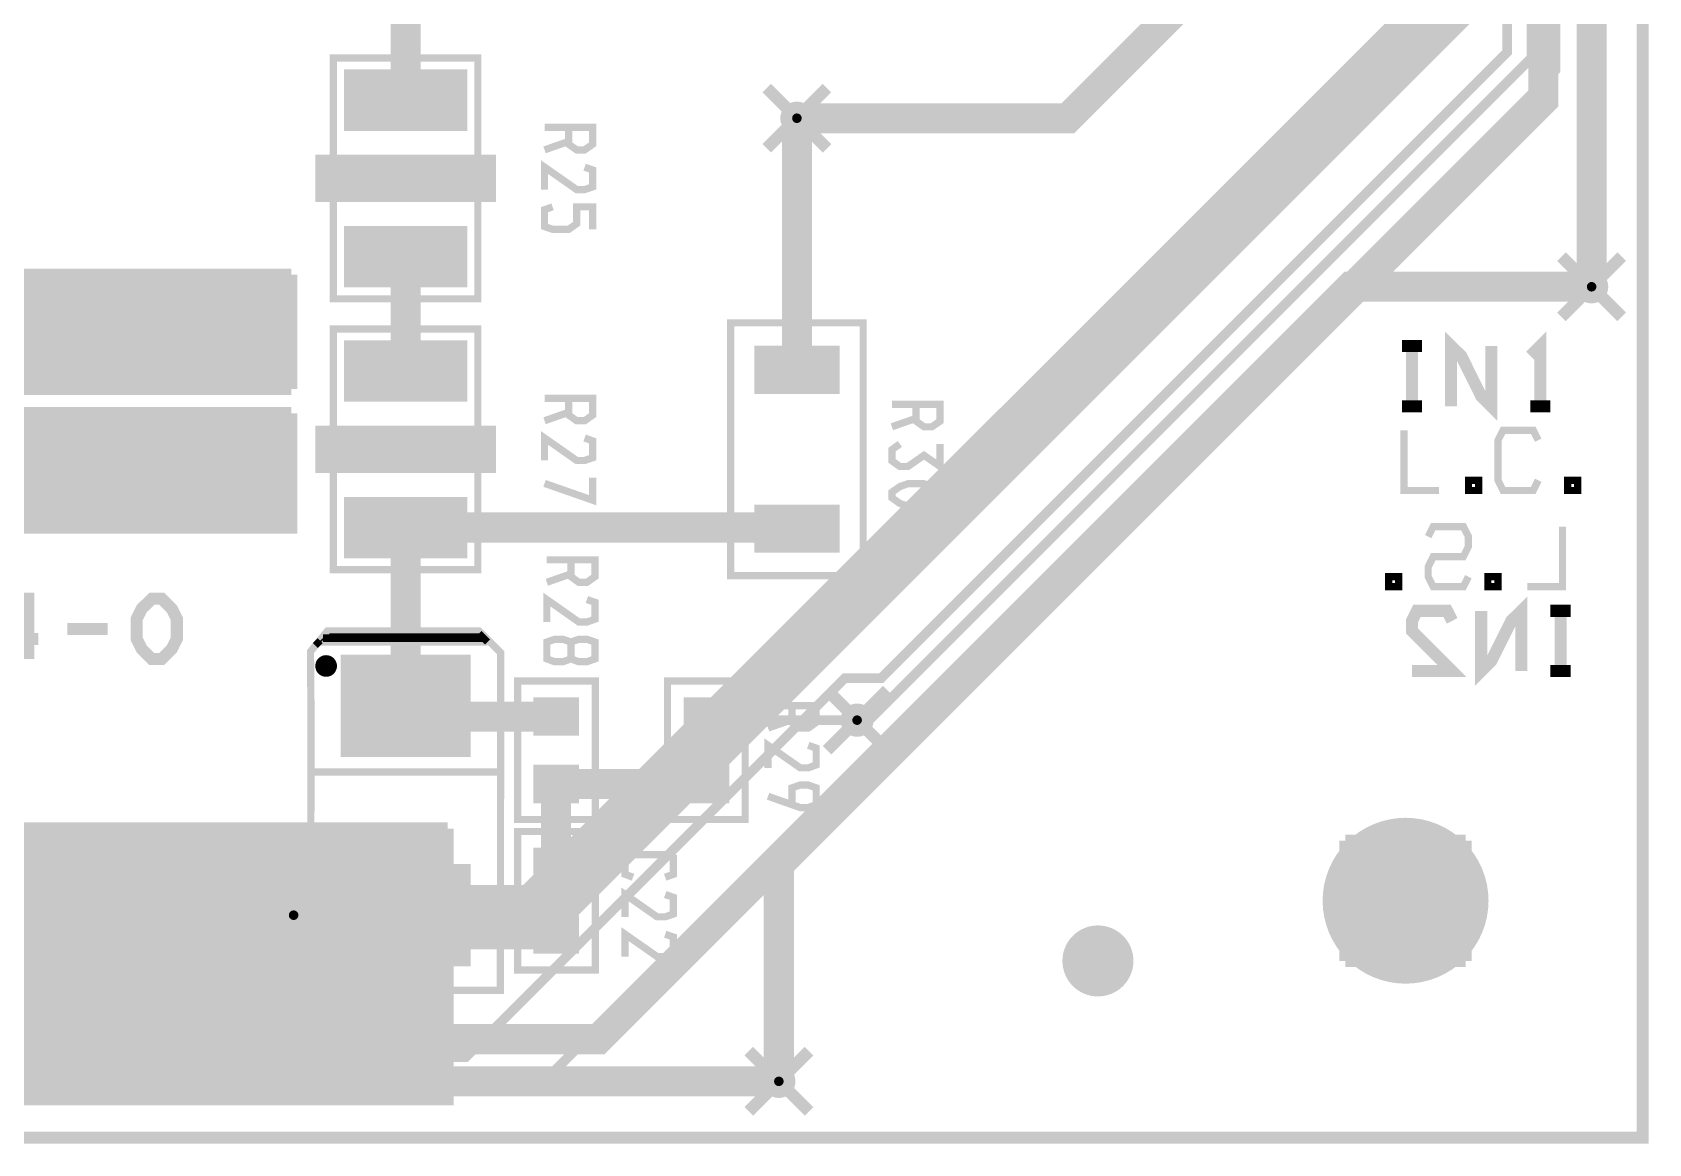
# Model space of a CAD drawing. Extents: x -18 to 155, y -91 to 215.
# Drawn here: x 121.03 to 155.13, y -5.13 to 18.32 of the extents above; entities that cross this region are included whole.
import ezdxf

# ---------------------------------------------------------------- set-up
doc = ezdxf.new("R2010")
doc.units = 0
doc.header["$MEASUREMENT"] = 0
doc.layers.get('0').update_dxf_attribs({"linetype": 'CONTINUOUS'})
for name, color, linetype in [('25-334-0_BOT', 7, 'CONTINUOUS'), ('25-334-0_DRD', 7, 'CONTINUOUS'), ('25-334-0_DRL', 2, 'CONTINUOUS'), ('25-334-0_IN1', 4, 'CONTINUOUS'), ('25-334-0_IN2', 3, 'CONTINUOUS'), ('25-334-0_SMB', 5, 'CONTINUOUS'), ('25-334-0_SMT', 10, 'CONTINUOUS'), ('25-334-0_SPT', 14, 'CONTINUOUS'), ('25-334-0_SST', 12, 'CONTINUOUS'), ('25-334-0_TOP', 11, 'CONTINUOUS'), ('THRUHOLE_NPT', 8, 'CONTINUOUS'), ('THRUHOLE_TAP', 15, 'CONTINUOUS')]:
    doc.layers.add(name, color=color, linetype=linetype)

# ---------------------------------------------------------------- blocks, each defined once
blk = doc.blocks.new('ROUND_1')
at = {"const_width": 1.75006}
blk.add_lwpolyline([(-0.87503, 0, 1), (0.87503, 0, 1)], format="xyb", close=True, dxfattribs=at)
blk = doc.blocks.new('ROUND_67')
at = {"const_width": 0.35052}
blk.add_lwpolyline([(-0.17526, 0, 1), (0.17526, 0, 1)], format="xyb", close=True, dxfattribs=at)
blk = doc.blocks.new('ROUND_88')
at = {"const_width": 0.10033}
blk.add_lwpolyline([(-0.050164, 0, 1), (0.050164, 0, 1)], format="xyb", close=True, dxfattribs=at)
blk = doc.blocks.new('ROUND_89')
at = {"const_width": 0.10033}
blk.add_lwpolyline([(-0.050164, 0, 1), (0.050164, 0, 1)], format="xyb", close=True, dxfattribs=at)
blk = doc.blocks.new('ROUND_72')
at = {"const_width": 0.35052}
blk.add_lwpolyline([(-0.17526, 0, 1), (0.17526, 0, 1)], format="xyb", close=True, dxfattribs=at)
blk = doc.blocks.new('RECTANGLE_4')
blk.add_solid([(1.30048, 0.6477), (1.30048, -0.6477), (-1.30048, 0.6477), (-1.30048, -0.6477)])
blk = doc.blocks.new('RECTANGLE_5')
blk.add_solid([(0.4826, 0.4064), (0.4826, -0.4064), (-0.4826, 0.4064), (-0.4826, -0.4064)])
blk = doc.blocks.new('RECTANGLE_10')
blk.add_solid([(0.9017, 0.508), (0.9017, -0.508), (-0.9017, 0.508), (-0.9017, -0.508)])
blk = doc.blocks.new('RECTANGLE_47')
blk.add_solid([(1.3716, 1.0795), (1.3716, -1.0795), (-1.3716, 1.0795), (-1.3716, -1.0795)])
blk = doc.blocks.new('ROUND_74')
at = {"const_width": 0.7493}
blk.add_lwpolyline([(-0.37465, 0, 1), (0.37465, 0, 1)], format="xyb", close=True, dxfattribs=at)
blk = doc.blocks.new('ROUND_3')
at = {"const_width": 0.50038}
blk.add_lwpolyline([(-0.25019, 0, 1), (0.25019, 0, 1)], format="xyb", close=True, dxfattribs=at)
blk = doc.blocks.new('ROUND_77')
at = {"const_width": 0.10033}
blk.add_lwpolyline([(-0.050164, 0, 1), (0.050164, 0, 1)], format="xyb", close=True, dxfattribs=at)

msp = doc.modelspace()

# ---------------------------------------------------------------- linework, layer by layer
at = {"layer": '25-334-0_BOT'}
for points, const_width in [([(137.16, 16.51), (142.875, 16.51), (148.844, 22.479), (148.844, 48.641), (141.3002, 56.1848), (127.635, 56.1848)], 0.635), ([(150.47722, 7.6835), (150.5839, 7.89432), (151.2189, 7.89432), (151.32558, 7.6835), (151.32558, 7.47268), (151.2189, 7.25932), (150.5839, 7.25932), (150.47722, 7.0485), (150.47722, 6.83768), (150.5839, 6.62432), (151.2189, 6.62432), (151.32558, 6.83768)], 0.1524), ([(152.57018, 6.62432), (153.30932, 6.62432), (153.30932, 7.89432)], 0.1524), ([(149.85492, 6.62432), (149.6441, 6.62432), (149.6441, 6.83768), (149.85492, 6.83768), (149.85492, 6.62432)], 0.1524), ([(151.94788, 6.62432), (151.73452, 6.62432), (151.73452, 6.83768), (151.94788, 6.83768), (151.94788, 6.62432)], 0.1524), ([(129.794, 1.524), (129.794, -4.191), (85.09, -4.191)], 0.254), ([(129.794, 1.2954), (86.6394, 1.2954)], 0.254), ([(129.794, 1.524), (114.681, 1.524)], 0.254), ([(121.0056, 1.524), (121.0056, -4.191)], 0.254), ([(121.2342, 1.524), (121.2342, -4.191)], 0.254), ([(121.4628, 1.524), (121.4628, -4.191)], 0.254), ([(121.6914, 1.524), (121.6914, -4.191)], 0.254), ([(121.92, 1.524), (121.92, -4.191)], 0.254), ([(122.1486, 1.524), (122.1486, -4.191)], 0.254), ([(122.3772, 1.524), (122.3772, -4.191)], 0.254), ([(122.6058, 1.524), (122.6058, -4.191)], 0.254), ([(122.8344, 1.524), (122.8344, -4.191)], 0.254), ([(123.063, 1.524), (123.063, -4.191)], 0.254), ([(123.2916, 1.524), (123.2916, -4.191)], 0.254), ([(123.5202, 1.524), (123.5202, -4.191)], 0.254), ([(123.7488, 1.524), (123.7488, -4.191)], 0.254), ([(123.9774, 1.524), (123.9774, -4.191)], 0.254), ([(124.206, 1.524), (124.206, -4.191)], 0.254), ([(124.4346, 1.524), (124.4346, -4.191)], 0.254), ([(124.6632, 1.524), (124.6632, -4.191)], 0.254), ([(124.8918, 1.524), (124.8918, -4.191)], 0.254), ([(125.1204, 1.524), (125.1204, -4.191)], 0.254), ([(125.349, 1.524), (125.349, -4.191)], 0.254), ([(125.5776, 1.524), (125.5776, -4.191)], 0.254), ([(125.8062, 1.524), (125.8062, -4.191)], 0.254), ([(126.0348, 1.524), (126.0348, -4.191)], 0.254), ([(126.2634, 1.524), (126.2634, -4.191)], 0.254), ([(126.492, 1.524), (126.492, -4.191)], 0.254), ([(126.7206, 1.524), (126.7206, -4.191)], 0.254), ([(126.9492, 1.524), (126.9492, -4.191)], 0.254), ([(127.1778, 1.524), (127.1778, -4.191)], 0.254), ([(127.4064, 1.524), (127.4064, -4.191)], 0.254), ([(127.635, 1.524), (127.635, -4.191)], 0.254), ([(127.8636, 1.524), (127.8636, -4.191)], 0.254), ([(128.0922, 1.524), (128.0922, -4.191)], 0.254), ([(128.3208, 1.524), (128.3208, -4.191)], 0.254), ([(128.5494, 1.524), (128.5494, -4.191)], 0.254), ([(128.778, 1.524), (128.778, -4.191)], 0.254), ([(129.0066, 1.524), (129.0066, -4.191)], 0.254), ([(129.2352, 1.524), (129.2352, -4.191)], 0.254), ([(129.4638, 1.524), (129.4638, -4.191)], 0.254), ([(129.6924, 1.524), (129.6924, -4.191)], 0.254), ([(129.794, 1.0668), (86.4108, 1.0668)], 0.254), ([(129.794, 0.6096), (85.9536, 0.6096)], 0.254), ([(129.794, 0.8382), (86.1822, 0.8382)], 0.254), ([(129.794, 0.381), (85.725, 0.381)], 0.254), ([(129.794, -0.0762), (85.2678, -0.0762)], 0.254), ([(129.794, 0.1524), (85.4964, 0.1524)], 0.254), ([(129.794, -0.3048), (85.0392, -0.3048)], 0.254), ([(129.794, -0.762), (84.582, -0.762)], 0.254), ([(129.794, -0.5334), (84.8106, -0.5334)], 0.254), ([(129.794, -0.9906), (84.3534, -0.9906)], 0.254), ([(129.794, -1.2192), (84.201, -1.2192)], 0.254), ([(129.794, -1.4478), (98.4631, -1.4478)], 0.254), ([(129.794, -1.6764), (98.76536, -1.6764)], 0.254), ([(129.794, -1.905), (98.87712, -1.905)], 0.254), ([(129.794, -2.1336), (98.89998, -2.1336)], 0.254), ([(129.794, -2.3622), (98.84156, -2.3622)], 0.254), ([(129.794, -2.8194), (84.201, -2.8194)], 0.254), ([(129.794, -2.5908), (98.67392, -2.5908)], 0.254), ([(129.794, -3.048), (84.201, -3.048)], 0.254), ([(129.794, -3.2766), (84.201, -3.2766)], 0.254), ([(129.794, -3.5052), (84.201, -3.5052)], 0.254), ([(129.794, -3.7338), (84.201, -3.7338)], 0.254), ([(129.794, -3.9624), (84.201, -3.9624)], 0.254)]:
    msp.add_lwpolyline(points, dxfattribs=dict(at, const_width=const_width))
at = {"layer": '25-334-0_DRD', "const_width": 0.254}
for points in [[(-15.99946, -4.99872), (155.00096, -4.99872), (155.00096, 215.00084), (-4.99872, 215.00084), (-4.99872, 189.35954), (-15.99946, 189.35954), (-15.99946, -4.99872)], [(137.795, 17.145), (136.525, 15.875)], [(137.795, 15.875), (136.525, 17.145)], [(154.559, 13.589), (153.289, 12.319)], [(154.559, 12.319), (153.289, 13.589)], [(139.065, 4.445), (137.795, 3.175)], [(139.065, 3.175), (137.795, 4.445)], [(148.7297, 1.27), (148.7297, -1.27)], [(151.2697, 1.27), (148.7297, 1.27)], [(151.2697, 1.27), (148.7297, -1.27)], [(151.2697, -1.27), (148.7297, 1.27)], [(151.2697, -1.27), (151.2697, 1.27)], [(127.1778, 0.3302), (125.9078, -0.9398)], [(127.1778, -0.9398), (125.9078, 0.3302)], [(127.1778, 0.3302), (125.9078, -0.9398)], [(127.1778, -0.9398), (125.9078, 0.3302)], [(148.7297, -1.27), (151.2697, -1.27)], [(137.414, -3.175), (136.144, -4.445)], [(137.414, -4.445), (136.144, -3.175)]]:
    msp.add_lwpolyline(points, dxfattribs=at)
at = {"layer": '25-334-0_DRL'}
for points, const_width in [([(-15.99946, -4.99872), (155.00096, -4.99872), (155.00096, 215.00084), (-4.99872, 215.00084), (-4.99872, 189.35954), (-15.99946, 189.35954), (-15.99946, -4.99872)], 0.254), ([(130.81, 15.24), (127, 15.24)], 1.00076), ([(127, 9.525), (130.81, 9.525)], 1.00076)]:
    msp.add_lwpolyline(points, dxfattribs=dict(at, const_width=const_width))
at = {"layer": '25-334-0_IN1'}
for points, const_width in [([(85.3186, -1.9558), (85.3694, -1.905), (89.916, -1.905), (90.678, -1.143), (98.298, -1.143), (98.806, -1.651), (103.124, -1.651), (104.775, -3.302), (130.175, -3.302), (138.176, 4.699), (138.938, 4.699), (152.146, 17.907), (152.146, 111.76), (149.86, 114.046), (149.86, 115.824)], 0.2032), ([(138.43, 3.81), (138.684, 3.81), (152.654, 17.78), (152.654, 112.014), (150.622, 114.046), (150.622, 115.062)], 0.2032), ([(151.384, 114.3), (153.162, 112.522), (153.162, 17.526), (131.826, -3.81), (104.648, -3.81), (102.9208, -2.0828), (98.2218, -2.0828)], 0.2032), ([(136.525, 103.124), (138.176, 104.775), (146.558, 104.775), (150.749, 100.584), (150.749, 18.796), (131.6482, -0.3048), (126.5428, -0.3048)], 1.27), ([(153.924, 12.954), (153.924, 104.14)], 0.635), ([(151.80818, 11.70432), (151.80818, 10.43432), (151.59482, 10.64768), (151.17318, 11.4935), (150.95982, 11.70432), (150.95982, 10.43432)], 0.254), ([(152.8445, 10.43432), (152.8445, 11.70432), (152.63368, 11.4935)], 0.254), ([(150.34768, 11.70432), (149.9235, 11.70432)], 0.254), ([(150.13432, 10.43432), (150.13432, 11.70432)], 0.254), ([(150.34768, 10.43432), (149.9235, 10.43432)], 0.254), ([(153.05532, 10.43432), (152.63368, 10.43432)], 0.254), ([(129.794, 1.2954), (86.6394, 1.2954)], 0.254), ([(129.794, 1.524), (114.681, 1.524)], 0.254), ([(121.0056, 1.524), (121.0056, -2.8702)], 0.254), ([(121.2342, 1.524), (121.2342, -2.8702)], 0.254), ([(121.4628, 1.524), (121.4628, -2.8702)], 0.254), ([(121.6914, 1.524), (121.6914, -2.8702)], 0.254), ([(121.92, 1.524), (121.92, -2.8702)], 0.254), ([(122.1486, 1.524), (122.1486, -2.8702)], 0.254), ([(122.3772, 1.524), (122.3772, -2.8702)], 0.254), ([(122.6058, 1.524), (122.6058, -2.8702)], 0.254), ([(122.8344, 1.524), (122.8344, -2.8702)], 0.254), ([(123.063, 1.524), (123.063, -2.8702)], 0.254), ([(123.2916, 1.524), (123.2916, -2.8702)], 0.254), ([(123.5202, 1.524), (123.5202, -2.8702)], 0.254), ([(123.7488, 1.524), (123.7488, -2.8702)], 0.254), ([(123.9774, 1.524), (123.9774, -2.8702)], 0.254), ([(124.206, 1.524), (124.206, -2.8702)], 0.254), ([(124.4346, 1.524), (124.4346, -2.8702)], 0.254), ([(124.6632, 1.524), (124.6632, -2.8702)], 0.254), ([(124.8918, 1.524), (124.8918, -2.8702)], 0.254), ([(125.1204, 1.524), (125.1204, -2.8702)], 0.254), ([(125.349, 1.524), (125.349, -2.8702)], 0.254), ([(125.5776, 1.524), (125.5776, -2.8702)], 0.254), ([(125.8062, 1.524), (125.8062, -2.8702)], 0.254), ([(126.0348, 1.524), (126.0348, -2.8702)], 0.254), ([(126.2634, 1.524), (126.2634, -2.8702)], 0.254), ([(126.492, 1.524), (126.492, -2.8702)], 0.254), ([(126.7206, 1.524), (126.7206, -2.8702)], 0.254), ([(126.9492, 1.524), (126.9492, -2.8702)], 0.254), ([(127.1778, 1.524), (127.1778, -2.8702)], 0.254), ([(127.4064, 1.524), (127.4064, -2.8702)], 0.254), ([(127.635, 1.524), (127.635, -2.8702)], 0.254), ([(127.8636, 1.524), (127.8636, -2.8702)], 0.254), ([(128.0922, 1.524), (128.0922, -2.8702)], 0.254), ([(128.3208, 1.524), (128.3208, -2.8702)], 0.254), ([(128.5494, 1.524), (128.5494, -2.8702)], 0.254), ([(128.778, 1.524), (128.778, -2.8702)], 0.254), ([(129.0066, 1.524), (129.0066, -2.8702)], 0.254), ([(129.2352, 1.524), (129.2352, -2.8702)], 0.254), ([(129.4638, 1.524), (129.4638, -2.8702)], 0.254), ([(129.6924, 1.524), (129.6924, -2.8702)], 0.254), ([(129.794, 1.524), (129.794, -2.8702)], 0.254), ([(129.794, 1.0668), (86.4108, 1.0668)], 0.254), ([(129.794, 0.6096), (85.9536, 0.6096)], 0.254), ([(129.794, 0.8382), (86.1822, 0.8382)], 0.254), ([(129.794, 0.381), (85.725, 0.381)], 0.254), ([(129.794, -0.0762), (85.2678, -0.0762)], 0.254), ([(129.794, 0.1524), (85.4964, 0.1524)], 0.254), ([(129.794, -0.3048), (85.0392, -0.3048)], 0.254), ([(129.794, -0.5334), (84.8106, -0.5334)], 0.254), ([(129.794, -0.762), (98.5012, -0.762)], 0.254), ([(129.794, -0.9906), (98.7552, -0.9906)], 0.254), ([(129.794, -1.2192), (98.9838, -1.2192)], 0.254), ([(129.794, -1.4478), (103.5304, -1.4478)], 0.254), ([(129.794, -1.6764), (103.759, -1.6764)], 0.254), ([(129.794, -1.905), (103.9876, -1.905)], 0.254), ([(129.794, -2.1336), (104.2162, -2.1336)], 0.254), ([(129.794, -2.3622), (104.4448, -2.3622)], 0.254), ([(129.794, -2.5908), (104.6734, -2.5908)], 0.254), ([(129.794, -2.8194), (104.902, -2.8194)], 0.254), ([(129.794, -2.8702), (104.9528, -2.8702)], 0.254)]:
    msp.add_lwpolyline(points, dxfattribs=dict(at, const_width=const_width))
at = {"layer": '25-334-0_IN2'}
for points, const_width in [([(142.875, 113.03), (152.908, 102.997), (152.908, 16.891), (136.779, 0.762), (136.779, -3.81)], 0.635), ([(150.13432, 4.84632), (150.98268, 4.84632), (150.13432, 5.69468), (150.13432, 5.9055), (150.241, 6.11632), (150.876, 6.11632), (150.98268, 5.9055)], 0.254), ([(151.59482, 6.11632), (151.59482, 4.84632), (151.80818, 5.05968), (152.22982, 5.9055), (152.44318, 6.11632), (152.44318, 4.84632)], 0.254), ([(153.05532, 6.11632), (153.4795, 6.11632)], 0.254), ([(153.26868, 4.84632), (153.26868, 6.11632)], 0.254), ([(153.05532, 4.84632), (153.4795, 4.84632)], 0.254)]:
    msp.add_lwpolyline(points, dxfattribs=dict(at, const_width=const_width))
at = {"layer": '25-334-0_SST'}
for points, const_width in [([(130.048, 17.78), (127.381, 17.78), (127.381, 12.7), (130.429, 12.7), (130.429, 17.78), (130.048, 17.78)], 0.1524), ([(132.34416, 16.31696), (132.34416, 15.96136), (132.51434, 15.84198), (132.68198, 15.84198), (132.85216, 15.96136), (132.85216, 16.31696), (131.83616, 16.31696)], 0.1524), ([(132.34416, 16.01978), (131.83616, 15.84198)], 0.1524), ([(131.83616, 15.00378), (131.83616, 15.47876), (132.51434, 15.00378), (132.68198, 15.00378), (132.85216, 15.0622), (132.85216, 15.4178), (132.68198, 15.47876)], 0.1524), ([(132.00634, 14.64056), (131.83616, 14.5796), (131.83616, 14.224), (132.00634, 14.16558), (132.34416, 14.16558), (132.51434, 14.28496), (132.51434, 14.64056), (132.85216, 14.64056), (132.85216, 14.16558)], 0.1524), ([(126.492, 13.208), (111.633, 13.208), (111.633, 10.795)], 0.254), ([(126.492, 13.1826), (111.633, 13.1826)], 0.254), ([(121.1072, 13.208), (121.1072, 10.795)], 0.254), ([(121.3358, 13.208), (121.3358, 10.795)], 0.254), ([(121.5644, 13.208), (121.5644, 10.795)], 0.254), ([(121.793, 13.208), (121.793, 10.795)], 0.254), ([(122.0216, 13.208), (122.0216, 10.795)], 0.254), ([(122.2502, 13.208), (122.2502, 10.795)], 0.254), ([(122.4788, 13.208), (122.4788, 10.795)], 0.254), ([(122.7074, 13.208), (122.7074, 10.795)], 0.254), ([(122.936, 13.208), (122.936, 10.795)], 0.254), ([(123.1646, 13.208), (123.1646, 10.795)], 0.254), ([(123.3932, 13.208), (123.3932, 10.795)], 0.254), ([(123.6218, 13.208), (123.6218, 10.795)], 0.254), ([(123.8504, 13.208), (123.8504, 10.795)], 0.254), ([(124.079, 13.208), (124.079, 10.795)], 0.254), ([(124.3076, 13.208), (124.3076, 10.795)], 0.254), ([(124.5362, 13.208), (124.5362, 10.795)], 0.254), ([(124.7648, 13.208), (124.7648, 10.795)], 0.254), ([(124.9934, 13.208), (124.9934, 10.795)], 0.254), ([(125.222, 13.208), (125.222, 10.795)], 0.254), ([(125.4506, 13.208), (125.4506, 10.795)], 0.254), ([(125.6792, 13.208), (125.6792, 10.795)], 0.254), ([(125.9078, 13.208), (125.9078, 10.795)], 0.254), ([(126.1364, 13.208), (126.1364, 10.795)], 0.254), ([(126.365, 13.208), (126.365, 10.795)], 0.254), ([(126.492, 13.208), (126.492, 10.795)], 0.254), ([(126.492, 12.954), (111.633, 12.954)], 0.254), ([(126.492, 12.7254), (111.633, 12.7254)], 0.254), ([(126.492, 12.4968), (111.633, 12.4968)], 0.254), ([(126.492, 12.2682), (111.633, 12.2682)], 0.254), ([(126.492, 12.0396), (111.633, 12.0396)], 0.254), ([(126.492, 11.811), (111.633, 11.811)], 0.254), ([(130.048, 12.065), (127.381, 12.065), (127.381, 6.985), (130.429, 6.985), (130.429, 12.065), (130.048, 12.065)], 0.1524), ([(135.763, 12.192), (138.557, 12.192), (138.557, 6.858), (135.763, 6.858), (135.763, 12.192)], 0.1524), ([(126.492, 11.5824), (111.633, 11.5824)], 0.254), ([(126.492, 11.3538), (111.633, 11.3538)], 0.254), ([(126.492, 11.1252), (111.633, 11.1252)], 0.254), ([(126.492, 10.8966), (111.633, 10.8966)], 0.254), ([(126.492, 10.795), (111.633, 10.795)], 0.254), ([(132.34416, 10.60196), (132.34416, 10.24636), (132.51434, 10.12698), (132.68198, 10.12698), (132.85216, 10.24636), (132.85216, 10.60196), (131.83616, 10.60196)], 0.1524), ([(126.492, 10.287), (111.633, 10.287)], 0.254), ([(126.492, 10.287), (126.492, 7.874), (111.633, 7.874)], 0.254), ([(126.492, 10.2616), (111.633, 10.2616)], 0.254), ([(121.1072, 10.287), (121.1072, 7.874)], 0.254), ([(121.3358, 10.287), (121.3358, 7.874)], 0.254), ([(121.5644, 10.287), (121.5644, 7.874)], 0.254), ([(121.793, 10.287), (121.793, 7.874)], 0.254), ([(122.0216, 10.287), (122.0216, 7.874)], 0.254), ([(122.2502, 10.287), (122.2502, 7.874)], 0.254), ([(122.4788, 10.287), (122.4788, 7.874)], 0.254), ([(122.7074, 10.287), (122.7074, 7.874)], 0.254), ([(122.936, 10.287), (122.936, 7.874)], 0.254), ([(123.1646, 10.287), (123.1646, 7.874)], 0.254), ([(123.3932, 10.287), (123.3932, 7.874)], 0.254), ([(123.6218, 10.287), (123.6218, 7.874)], 0.254), ([(123.8504, 10.287), (123.8504, 7.874)], 0.254), ([(124.079, 10.287), (124.079, 7.874)], 0.254), ([(124.3076, 10.287), (124.3076, 7.874)], 0.254), ([(124.5362, 10.287), (124.5362, 7.874)], 0.254), ([(124.7648, 10.287), (124.7648, 7.874)], 0.254), ([(124.9934, 10.287), (124.9934, 7.874)], 0.254), ([(125.222, 10.287), (125.222, 7.874)], 0.254), ([(125.4506, 10.287), (125.4506, 7.874)], 0.254), ([(125.6792, 10.287), (125.6792, 7.874)], 0.254), ([(125.9078, 10.287), (125.9078, 7.874)], 0.254), ([(126.1364, 10.287), (126.1364, 7.874)], 0.254), ([(126.365, 10.287), (126.365, 7.874)], 0.254), ([(132.34416, 10.30478), (131.83616, 10.12698)], 0.1524), ([(139.67206, 10.47496), (139.67206, 10.11936), (139.8397, 9.99998), (140.00988, 9.99998), (140.18006, 10.11936), (140.18006, 10.47496), (139.16406, 10.47496)], 0.1524), ([(139.67206, 10.17778), (139.16406, 9.99998)], 0.1524), ([(126.492, 10.033), (111.633, 10.033)], 0.254), ([(126.492, 9.8044), (111.633, 9.8044)], 0.254), ([(131.83616, 9.28878), (131.83616, 9.76376), (132.51434, 9.28878), (132.68198, 9.28878), (132.85216, 9.3472), (132.85216, 9.7028), (132.68198, 9.76376)], 0.1524), ([(126.492, 9.5758), (111.633, 9.5758)], 0.254), ([(139.3317, 9.63676), (139.16406, 9.51738), (139.16406, 9.28116), (139.3317, 9.16178), (139.50188, 9.16178), (139.8397, 9.398), (140.18006, 9.16178), (140.18006, 9.63676)], 0.1524), ([(126.492, 9.3472), (111.633, 9.3472)], 0.254), ([(126.492, 9.1186), (111.633, 9.1186)], 0.254), ([(126.492, 8.89), (111.633, 8.89)], 0.254), ([(131.83616, 8.80618), (132.85216, 8.45058), (132.85216, 8.92556)], 0.1524), ([(139.16406, 8.62076), (139.3317, 8.7376), (139.50188, 8.79856), (139.8397, 8.79856), (140.00988, 8.7376), (140.18006, 8.62076), (140.18006, 8.50138), (140.00988, 8.382), (139.8397, 8.32358), (139.50188, 8.32358), (139.3317, 8.382), (139.16406, 8.50138), (139.16406, 8.62076)], 0.1524), ([(126.492, 8.6614), (111.633, 8.6614)], 0.254), ([(126.492, 8.4328), (111.633, 8.4328)], 0.254), ([(126.492, 8.2042), (111.633, 8.2042)], 0.254), ([(126.492, 7.9756), (111.633, 7.9756)], 0.254), ([(132.39242, 7.19328), (132.39242, 6.83768), (132.56006, 6.7183), (132.73024, 6.7183), (132.90042, 6.83768), (132.90042, 7.19328), (131.88442, 7.19328)], 0.1524), ([(132.39242, 6.8961), (131.88442, 6.7183)], 0.1524), ([(121.158, 5.5245), (120.31218, 5.5245), (120.73382, 6.37032), (120.94718, 6.37032), (120.94718, 5.10032)], 0.254), ([(123.55068, 5.10032), (123.33732, 5.31368), (123.23318, 5.5245), (123.23318, 5.94868), (123.33732, 6.1595), (123.55068, 6.37032), (123.7615, 6.37032), (123.97232, 6.1595), (124.079, 5.94868), (124.079, 5.5245), (123.97232, 5.31368), (123.7615, 5.10032), (123.55068, 5.10032)], 0.254), ([(131.88442, 5.8801), (131.88442, 6.35508), (132.56006, 5.8801), (132.73024, 5.8801), (132.90042, 5.94106), (132.90042, 6.29666), (132.73024, 6.35508)], 0.1524), ([(122.6185, 5.73532), (121.77268, 5.73532)], 0.254), ([(126.90856, 4.09956), (126.90602, -0.254), (126.90602, -1.8923), (130.90398, -1.8923), (130.9116, 5.2324), (130.4544, 5.6896), (127.254, 5.6896), (126.8984, 5.2578), (126.90856, 4.09956)], 0.1524), ([(130.4544, 5.6388), (127.254, 5.6388), (127.127, 5.4864), (127.0508, 5.4356), (127, 5.3848)], 0.1524), ([(127.1016, 5.4864), (127, 5.3848)], 0.1524), ([(127.1016, 5.4864), (127.127, 5.461)], 0.1524), ([(130.6068, 5.4864), (127.127, 5.4864)], 0.1524), ([(130.6322, 5.461), (127.127, 5.461)], 0.1524), ([(127.23876, 5.62102), (127.23876, 5.461)], 0.1524), ([(130.46964, 5.62356), (127.2413, 5.62356)], 0.1524), ([(127.37592, 5.6388), (127.37592, 5.461)], 0.1524), ([(127.51308, 5.6388), (127.51308, 5.461)], 0.1524), ([(127.65024, 5.6388), (127.65024, 5.461)], 0.1524), ([(127.7874, 5.6388), (127.7874, 5.461)], 0.1524), ([(127.92456, 5.6388), (127.92456, 5.461)], 0.1524), ([(128.06172, 5.6388), (128.06172, 5.461)], 0.1524), ([(128.19888, 5.6388), (128.19888, 5.461)], 0.1524), ([(128.33604, 5.6388), (128.33604, 5.461)], 0.1524), ([(128.4732, 5.6388), (128.4732, 5.461)], 0.1524), ([(128.61036, 5.6388), (128.61036, 5.461)], 0.1524), ([(128.74752, 5.6388), (128.74752, 5.461)], 0.1524), ([(128.88468, 5.6388), (128.88468, 5.461)], 0.1524), ([(129.02184, 5.6388), (129.02184, 5.461)], 0.1524), ([(129.159, 5.6388), (129.159, 5.461)], 0.1524), ([(129.29616, 5.6388), (129.29616, 5.461)], 0.1524), ([(129.43332, 5.6388), (129.43332, 5.461)], 0.1524), ([(129.57048, 5.6388), (129.57048, 5.461)], 0.1524), ([(129.70764, 5.6388), (129.70764, 5.461)], 0.1524), ([(129.8448, 5.6388), (129.8448, 5.461)], 0.1524), ([(129.98196, 5.6388), (129.98196, 5.461)], 0.1524), ([(130.11912, 5.6388), (130.11912, 5.461)], 0.1524), ([(130.25628, 5.6388), (130.25628, 5.461)], 0.1524), ([(130.39344, 5.6388), (130.39344, 5.461)], 0.1524), ([(130.4544, 5.6388), (130.6322, 5.461)], 0.1524), ([(130.5306, 5.5626), (130.5306, 5.461)], 0.1524), ([(132.39242, 5.10286), (132.56006, 5.0419), (132.73024, 5.0419), (132.90042, 5.10286), (132.90042, 5.45846), (132.73024, 5.51688), (132.56006, 5.51688), (132.39242, 5.45846), (132.39242, 5.10286), (132.22224, 5.0419), (132.05206, 5.0419), (131.88442, 5.10286), (131.88442, 5.45846), (132.05206, 5.51688), (132.22224, 5.51688), (132.39242, 5.45846)], 0.1524), ([(127.35306, 5.03936), (127.1016, 5.03936)], 0.1524), ([(127.1778, 5.09524), (127.1778, 4.80822)], 0.1524), ([(127.31496, 5.07746), (127.31496, 4.826)], 0.1524), ([(127.37084, 4.9022), (127.08382, 4.9022)], 0.1524), ([(132.9055, 1.7145), (132.9055, 4.6355), (131.2672, 4.6355), (131.2672, 1.7145), (132.9055, 1.7145)], 0.1524), ([(134.4295, 4.6355), (134.4295, 1.7145), (136.0678, 1.7145), (136.0678, 4.6355), (134.4295, 4.6355)], 0.1524), ([(137.0584, 4.11734), (137.0584, 3.76174), (137.22858, 3.64236), (137.39876, 3.64236), (137.5664, 3.76174), (137.5664, 4.11734), (136.5504, 4.11734)], 0.1524), ([(137.0584, 3.82016), (136.5504, 3.64236)], 0.1524), ([(136.5504, 2.80416), (136.5504, 3.27914), (137.22858, 2.80416), (137.39876, 2.80416), (137.5664, 2.86512), (137.5664, 3.22072), (137.39876, 3.27914)], 0.1524), ([(126.9492, 2.7178), (130.8862, 2.7178)], 0.1524), ([(137.0584, 2.02692), (137.0584, 2.38252), (137.22858, 2.44094), (137.39876, 2.44094), (137.5664, 2.38252), (137.5664, 2.02692), (137.39876, 1.96596), (137.22858, 1.96596), (136.5504, 2.20472)], 0.1524), ([(125.47346, 1.33604), (126.48946, 1.33604)], 0.1524), ([(126.48946, 1.09982), (126.48946, 1.5748)], 0.1524), ([(132.9055, -1.4605), (132.9055, 1.4605), (131.2672, 1.4605), (131.2672, -1.4605), (132.9055, -1.4605)], 0.1524), ([(133.70306, 0.4953), (133.53542, 0.55626), (133.53542, 0.91186), (133.70306, 0.97028), (134.38124, 0.97028), (134.55142, 0.91186), (134.55142, 0.55626), (134.38124, 0.4953)], 0.1524), ([(126.48946, 0.26162), (126.15164, 0.26162), (125.47346, 0.49784), (126.15164, 0.7366), (126.48946, 0.7366)], 0.1524), ([(133.53542, -0.34036), (133.53542, 0.13208), (134.21106, -0.34036), (134.38124, -0.34036), (134.55142, -0.28194), (134.55142, 0.07366), (134.38124, 0.13208)], 0.1524), ([(126.31928, -0.57658), (126.48946, -0.51562), (126.48946, -0.16002), (126.31928, -0.1016), (126.15164, -0.1016), (125.98146, -0.16002), (125.98146, -0.51562), (125.81128, -0.57658), (125.64364, -0.57658), (125.47346, -0.51562), (125.47346, -0.16002), (125.64364, -0.1016)], 0.1524), ([(133.53542, -1.17856), (133.53542, -0.70612), (134.21106, -1.17856), (134.38124, -1.17856), (134.55142, -1.12014), (134.55142, -0.76454), (134.38124, -0.70612)], 0.1524), ([(125.47346, -1.41478), (125.47346, -0.9398), (126.15164, -1.41478), (126.31928, -1.41478), (126.48946, -1.35382), (126.48946, -0.99822), (126.31928, -0.9398)], 0.1524)]:
    msp.add_lwpolyline(points, dxfattribs=dict(at, const_width=const_width))
at = {"layer": '25-334-0_SST', "const_width": 0.1524}
for points in [[(127.2286, 5.1054, 0.4142136), (127.0762, 4.953)], [(127.381, 4.953, 0.4142136), (127.2286, 5.1054)], [(127.0762, 4.953, 0.4142136), (127.2286, 4.8006)], [(127.2286, 4.8006, 0.4142136), (127.381, 4.953)]]:
    msp.add_lwpolyline(points, format="xyb", dxfattribs=at)
at = {"layer": '25-334-0_TOP'}
for points, const_width in [([(128.905, 16.891), (128.905, 24.765), (127.635, 26.035), (127.635, 33.9852)], 0.635), ([(137.16, 11.2014), (137.16, 16.51)], 0.635), ([(128.905, 13.589), (128.905, 11.176)], 0.635), ([(87.63, 5.50926), (87.63, 7.112), (88.773, 8.255), (97.409, 8.255), (100.584, 5.08), (106.426, 5.08), (114.427, -2.921), (132.969, -2.921), (148.844, 12.954), (153.924, 12.954)], 0.635), ([(150.70582, 8.65632), (149.96668, 8.65632), (149.96668, 9.92632)], 0.1524), ([(152.79878, 8.86968), (152.6921, 8.65632), (152.0571, 8.65632), (151.95042, 8.86968), (151.95042, 9.7155), (152.0571, 9.92632), (152.6921, 9.92632), (152.79878, 9.7155)], 0.1524), ([(151.32812, 8.65632), (151.54148, 8.65632), (151.54148, 8.86968), (151.32812, 8.86968), (151.32812, 8.65632)], 0.1524), ([(153.42108, 8.65632), (153.6319, 8.65632), (153.6319, 8.86968), (153.42108, 8.86968), (153.42108, 8.65632)], 0.1524), ([(128.905, 7.874), (137.1346, 7.874), (137.16, 7.8486)], 0.635), ([(128.905, 7.874), (128.905, 4.1148)], 0.635), ([(121.158, 5.5245), (120.31218, 5.5245), (120.73382, 6.37032), (120.94718, 6.37032), (120.94718, 5.10032)], 0.254), ([(123.55068, 5.10032), (123.33732, 5.31368), (123.23318, 5.5245), (123.23318, 5.94868), (123.33732, 6.1595), (123.55068, 6.37032), (123.7615, 6.37032), (123.97232, 6.1595), (124.079, 5.94868), (124.079, 5.5245), (123.97232, 5.31368), (123.7615, 5.10032), (123.55068, 5.10032)], 0.254), ([(122.6185, 5.73532), (121.77268, 5.73532)], 0.254), ([(128.905, 4.1148), (129.1336, 3.8862), (132.08, 3.8862)], 0.635), ([(135.255, 3.8862), (135.3312, 3.81), (138.43, 3.81)], 0.2032), ([(132.08, 2.4638), (132.08, 0.7112)], 0.635), ([(135.255, 2.4638), (132.08, 2.4638)], 0.635), ([(136.779, -3.81), (86.995, -3.81), (86.36, -3.175), (86.36, 1.1938)], 0.635), ([(128.905, -0.3048), (126.5428, -0.3048)], 1.27), ([(126.5428, -0.3048), (128.905, -0.3048)], 1.27), ([(128.905, -0.3048), (129.3114, -0.7112), (132.08, -0.7112)], 0.635)]:
    msp.add_lwpolyline(points, dxfattribs=dict(at, const_width=const_width))

# ---------------------------------------------------------------- block references
at = {"layer": '25-334-0_BOT'}
for name, p in [('ROUND_67', (137.16, 16.51)), ('ROUND_67', (153.924, 12.954)), ('ROUND_67', (138.43, 3.81)), ('ROUND_1', (149.9997, 0)), ('ROUND_67', (126.5428, -0.3048)), ('ROUND_67', (136.779, -3.81))]:
    msp.add_blockref(name, p, dxfattribs=at)
at = {"layer": '25-334-0_DRL'}
for name, p in [('ROUND_89', (137.16, 16.51)), ('ROUND_89', (153.924, 12.954)), ('ROUND_88', (138.43, 3.81)), ('ROUND_1', (149.9997, 0)), ('ROUND_89', (126.5428, -0.3048)), ('ROUND_89', (136.779, -3.81))]:
    msp.add_blockref(name, p, dxfattribs=at)
at = {"layer": '25-334-0_IN1'}
for name, p in [('ROUND_67', (137.16, 16.51)), ('ROUND_67', (153.924, 12.954)), ('ROUND_67', (138.43, 3.81)), ('ROUND_1', (149.9997, 0)), ('ROUND_67', (126.5428, -0.3048)), ('ROUND_67', (136.779, -3.81))]:
    msp.add_blockref(name, p, dxfattribs=at)
at = {"layer": '25-334-0_IN2'}
for name, p in [('ROUND_67', (137.16, 16.51)), ('ROUND_67', (153.924, 12.954)), ('ROUND_72', (138.43, 3.81)), ('ROUND_1', (149.9997, 0)), ('ROUND_67', (126.5428, -0.3048)), ('ROUND_67', (136.779, -3.81))]:
    msp.add_blockref(name, p, dxfattribs=at)
at = {"layer": '25-334-0_SMB'}
msp.add_blockref('ROUND_1', (149.9997, 0), dxfattribs=at)
at = {"layer": '25-334-0_SMT'}
for name, p in [('RECTANGLE_4', (128.905, 16.891)), ('RECTANGLE_4', (128.905, 13.589)), ('RECTANGLE_4', (128.905, 11.176)), ('RECTANGLE_10', (137.16, 11.2014)), ('RECTANGLE_4', (128.905, 7.874)), ('RECTANGLE_10', (137.16, 7.8486)), ('RECTANGLE_47', (128.905, 4.1148)), ('RECTANGLE_5', (132.08, 3.8862)), ('RECTANGLE_5', (135.255, 3.8862)), ('RECTANGLE_5', (132.08, 2.4638)), ('RECTANGLE_5', (135.255, 2.4638)), ('ROUND_1', (149.9997, 0)), ('RECTANGLE_5', (132.08, 0.7112)), ('RECTANGLE_47', (128.905, -0.3048)), ('RECTANGLE_5', (132.08, -0.7112)), ('ROUND_74', (143.51, -1.27))]:
    msp.add_blockref(name, p, dxfattribs=at)
at = {"layer": '25-334-0_SPT'}
for name, p in [('RECTANGLE_4', (128.905, 16.891)), ('RECTANGLE_4', (128.905, 13.589)), ('RECTANGLE_4', (128.905, 11.176)), ('RECTANGLE_10', (137.16, 11.2014)), ('RECTANGLE_4', (128.905, 7.874)), ('RECTANGLE_10', (137.16, 7.8486)), ('RECTANGLE_47', (128.905, 4.1148)), ('RECTANGLE_5', (132.08, 3.8862)), ('RECTANGLE_5', (135.255, 3.8862)), ('RECTANGLE_5', (132.08, 2.4638)), ('RECTANGLE_5', (135.255, 2.4638)), ('RECTANGLE_5', (132.08, 0.7112)), ('RECTANGLE_47', (128.905, -0.3048)), ('RECTANGLE_5', (132.08, -0.7112))]:
    msp.add_blockref(name, p, dxfattribs=at)
at = {"layer": '25-334-0_TOP'}
for name, p in [('RECTANGLE_4', (128.905, 16.891)), ('ROUND_67', (137.16, 16.51)), ('RECTANGLE_4', (128.905, 13.589)), ('ROUND_67', (153.924, 12.954)), ('RECTANGLE_4', (128.905, 11.176)), ('RECTANGLE_10', (137.16, 11.2014)), ('RECTANGLE_4', (128.905, 7.874)), ('RECTANGLE_10', (137.16, 7.8486)), ('RECTANGLE_47', (128.905, 4.1148)), ('RECTANGLE_5', (132.08, 3.8862)), ('RECTANGLE_5', (135.255, 3.8862)), ('ROUND_67', (138.43, 3.81)), ('RECTANGLE_5', (132.08, 2.4638)), ('RECTANGLE_5', (135.255, 2.4638)), ('ROUND_1', (149.9997, 0)), ('RECTANGLE_5', (132.08, 0.7112)), ('RECTANGLE_47', (128.905, -0.3048)), ('ROUND_67', (126.5428, -0.3048)), ('RECTANGLE_5', (132.08, -0.7112)), ('ROUND_3', (143.51, -1.27)), ('ROUND_67', (136.779, -3.81))]:
    msp.add_blockref(name, p, dxfattribs=at)
at = {"layer": 'THRUHOLE_NPT'}
msp.add_blockref('ROUND_1', (149.9997, 0), dxfattribs=at)
at = {"layer": 'THRUHOLE_TAP'}
for p in [(137.16, 16.51), (153.924, 12.954), (138.43, 3.81), (126.5428, -0.3048), (136.779, -3.81)]:
    msp.add_blockref('ROUND_77', p, dxfattribs=at)

doc.saveas('drawing.dxf')
